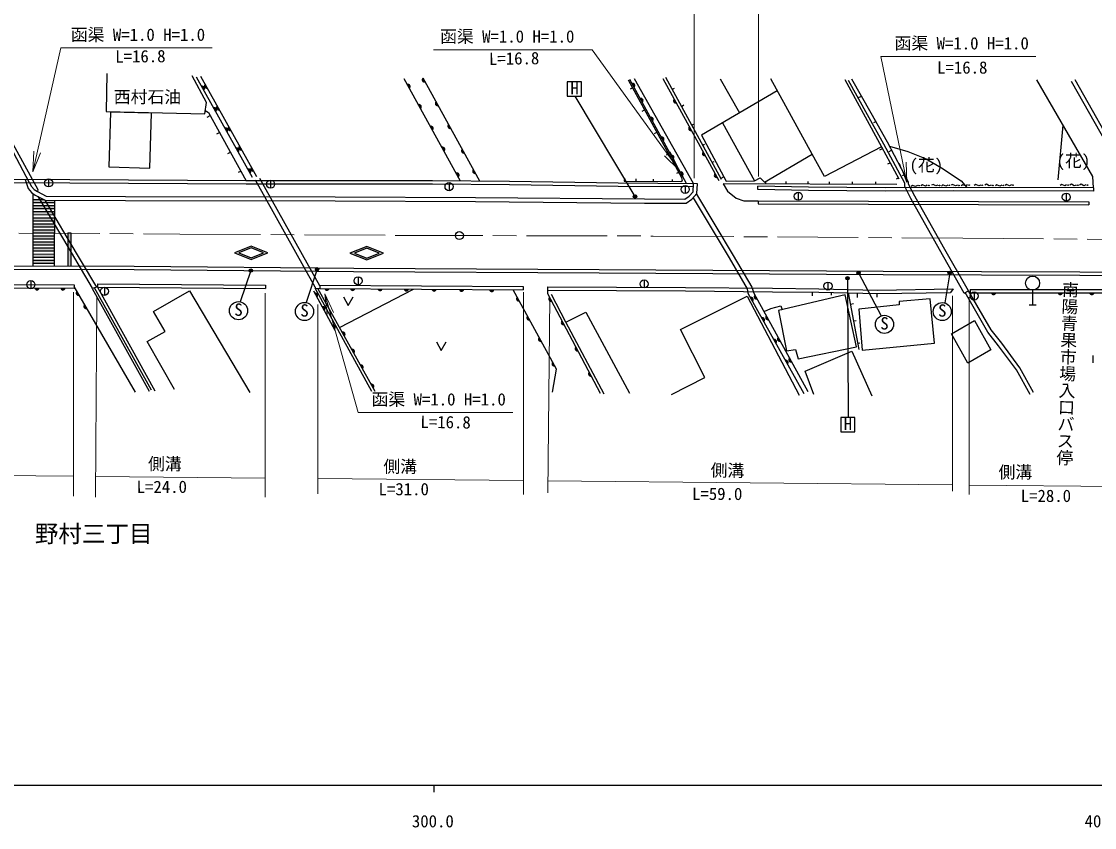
# Model space of a CAD drawing. Units: millimetres at full size, sheet at 1:1000; details may follow other scales. Extents: x 40000 to 680000, y 20000 to 380000.
# Drawn here: x 306692 to 466205, y 198715 to 318596 of the extents above; entities that cross this region are included whole.
import ezdxf
from ezdxf.enums import TextEntityAlignment as Align

# ---------------------------------------------------------------- set-up
doc = ezdxf.new("R2010")
doc.units = ezdxf.units.MM
doc.header["$LTSCALE"] = 1000
doc.linetypes.add('CHAIN', pattern=[18.5, 12, -1.5, 3.5, -1.5])
for name, color, linetype, lineweight in [('M-BGD', 7, 'Continuous', 25), ('M-BGD-EXST', 7, 'Continuous', 25), ('M-BMK', 2, 'CHAIN', 13), ('M-BMK-SRVR', 3, 'Continuous', 25), ('M-STR-HTXT', 7, 'Continuous', 13), ('M-STR-STRC', 7, 'Continuous', 25), ('M-TTL-BAND', 7, 'Continuous', 25)]:
    doc.layers.add(name, color=color, linetype=linetype, lineweight=lineweight)
doc.layers.add('M-BMK-HTXT', color=7, linetype='Continuous')
doc.styles.add('@ＭＳ ゴシック', font='')
doc.styles.add('ＭＳ ゴシック', font='')
doc.styles.get('@ＭＳ ゴシック').set_extended_font_data('@MS Gothic')
doc.styles.get('ＭＳ ゴシック').set_extended_font_data('MS Gothic')

# ---------------------------------------------------------------- blocks, each defined once
blk = doc.blocks.new('open_arrow')
at = {"color": 0, "linetype": 'Continuous', "lineweight": -2}
blk.add_lwpolyline([(7.5, 1.25), (0, 0), (7.5, -1.25)], dxfattribs=at)

msp = doc.modelspace()

# ---------------------------------------------------------------- hatches: boundary and pattern name
at = {"layer": 'M-BGD'}
for points in [[(366382, 310168, 0.84072), (366685, 309620)], [(333795, 308386, 0.84072), (333490, 308933)], [(334019, 309245, 0.84072), (334323, 308698)], [(364350, 308675, 0.84072), (364048, 309223)], [(397739, 308826, 0.84072), (397439, 309375)], [(368332, 306633, 0.84072), (368635, 306085)], [(398969, 306570, 0.84072), (398669, 307119)], [(403744, 307048, 0.84072), (404044, 306499)], [(335566, 305209, 0.84072), (335261, 305755)], [(335818, 306016, 0.84072), (336123, 305470)], [(366012, 305665, 0.84072), (365709, 306213)], [(370198, 303253, 0.84072), (370500, 302705)], [(400492, 303776, 0.84072), (400192, 304326)], [(337248, 302191, 0.84072), (336943, 302738)], [(337529, 302947, 0.84072), (337834, 302400)], [(367786, 302448, 0.84072), (367484, 302996)], [(405993, 302932, 0.84072), (406293, 302383)], [(339134, 300068, 0.84072), (339439, 299521)], [(369507, 299330, 0.84072), (369205, 299878)], [(402087, 300850, 0.84072), (401787, 301400)], [(338915, 299201, 0.84072), (338610, 299747)], [(372219, 299591, 0.84072), (372521, 299043)], [(403564, 298140, 0.84072), (403264, 298690)], [(408028, 299208, 0.84072), (408328, 298659)], [(340889, 296918, 0.84072), (341194, 296372)], [(340666, 296059, 0.84072), (340361, 296606)], [(371627, 295489, 0.84072), (371325, 296037)], [(373884, 296573, 0.84072), (374186, 296025)], [(404923, 295647, 0.84072), (404623, 296197)], [(409802, 295962, 0.84072), (410102, 295413)], [(308698, 278950, 0.84072), (309324, 278946)], [(312533, 278923, 0.84072), (313159, 278919)], [(314950, 278444, 0.84072), (315263, 277902)], [(350605, 277620, 0.84072), (350306, 278169)], [(351784, 278892, 0.84072), (352409, 278887)], [(355608, 278862, 0.84072), (356233, 278857)], [(359691, 278829, 0.84072), (360317, 278824)], [(363602, 278798, 0.84072), (364228, 278793)], [(367715, 278765, 0.84072), (368341, 278760)], [(371799, 278733, 0.84072), (372424, 278728)], [(376288, 278697, 0.84072), (376914, 278692)], [(380393, 277596, 0.84072), (380693, 277047)], [(385221, 277554, 0.84072), (385513, 277000)], [(415741, 277890, 0.84072), (416041, 277342)], [(450880, 278248, 0.84072), (451505, 278247)], [(460787, 278242, 0.84072), (461413, 278241)], [(465488, 278239, 0.84072), (466114, 278239)], [(316098, 276463, 0.84072), (316412, 275921)], [(351699, 275607, 0.84072), (351400, 276157)], [(415350, 276981, 0.84072), (415046, 277528)], [(381936, 274772, 0.84072), (382236, 274223)], [(417025, 273961, 0.84072), (416721, 274508)], [(417439, 274792, 0.84072), (417740, 274243)], [(353188, 272868, 0.84072), (352889, 273418)], [(387060, 274068, 0.84072), (387352, 273514)], [(354672, 271824, 0.84072), (354368, 272372)], [(383685, 271572, 0.84072), (383985, 271023)], [(418818, 270728, 0.84072), (418514, 271275)], [(419179, 271617, 0.84072), (419480, 271068)], [(356082, 269276, 0.84072), (355779, 269824)], [(389115, 270174, 0.84072), (389407, 269621)], [(420527, 267646, 0.84072), (420224, 268193)], [(420870, 268531, 0.84072), (421170, 267982)], [(357377, 266935, 0.84072), (357074, 267483)], [(385679, 267923, 0.84072), (385979, 267374)], [(391096, 266417, 0.84072), (391388, 265864)], [(358956, 264084, 0.84072), (358653, 264632)]]:
    msp.add_hatch(color=256, dxfattribs=at).paths.add_polyline_path(points)
at = {"layer": 'M-BGD-EXST'}
for points in [[(398146, 292577, 1), (397646, 292577, 1)], [(341040, 281544, 1), (340540, 281544, 1)], [(350888, 281743, 1), (350388, 281743, 1)], [(431386, 281215, 1), (430886, 281215, 1)], [(444921, 281192, 1), (444421, 281192, 1)], [(429730, 280406, 1), (429230, 280406, 1)]]:
    msp.add_hatch(color=256, dxfattribs=at).paths.add_polyline_path(points)
at = {"layer": 'M-STR-STRC'}
for points in [[(311582, 292017), (310192, 292027), (310026, 292113), (308382, 292115), (308382, 291665), (311582, 291661)], [(311580, 290311), (308380, 290315), (308379, 289865), (311579, 289861)], [(311581, 291211), (308381, 291215), (308381, 290765), (311581, 290761)], [(311579, 289411), (308379, 289415), (308378, 288965), (311578, 288961)], [(311576, 287611), (308376, 287615), (308376, 287165), (311576, 287161)], [(311578, 288511), (308378, 288515), (308377, 288065), (311577, 288061)], [(314035, 287180), (313585, 287180), (313579, 282201), (314029, 282200)], [(311574, 285811), (308374, 285815), (308373, 285365), (311573, 285361)], [(311575, 286711), (308375, 286715), (308375, 286265), (311575, 286261)], [(311572, 284011), (308372, 284015), (308371, 283565), (311571, 283561)], [(311573, 284911), (308373, 284915), (308372, 284465), (311572, 284461)], [(311570, 283111), (308370, 283115), (308370, 282665), (311570, 282661)]]:
    msp.add_hatch(color=256, dxfattribs=at).paths.add_polyline_path(points)
h = msp.add_hatch(color=256, dxfattribs=at)
h.paths.add_polyline_path([(340840, 283189), (343340, 284189), (340840, 285189), (338340, 284189)])
h.paths.add_polyline_path([(339013, 284189), (340840, 284919), (342667, 284189), (340840, 283458)], flags=16)
h = msp.add_hatch(color=256, dxfattribs=at)
h.paths.add_polyline_path([(358015, 283139), (360515, 284139), (358015, 285139), (355515, 284139)])
h.paths.add_polyline_path([(356188, 284139), (358015, 284869), (359842, 284139), (358015, 283408)], flags=16)

# ---------------------------------------------------------------- linework, layer by layer
at = {"layer": 'M-BGD'}
for p, q in [((307874, 294595), (299436, 310541)), ((341047, 295375), (332734, 310290)), ((341686, 295489), (333372, 310405)), ((371976, 294856), (363597, 310041)), ((374844, 294834), (366382, 310168)), ((405557, 294484), (397119, 309963)), ((406608, 294476), (397796, 310060)), ((410383, 294899), (402106, 310044)), ((410734, 295091), (402457, 310236)), ((410578, 310063), (413414, 304998)), ((397211, 308554), (397523, 308726)), ((403718, 308647), (403416, 308482)), ((419051, 308288), (407776, 301709)), ((431043, 307254), (431554, 307501)), ((398956, 305236), (399330, 305441)), ((405144, 306129), (404816, 305920)), ((334312, 304378), (334740, 304613)), ((406665, 303332), (406330, 303149)), ((410892, 303527), (415654, 294906)), ((433380, 303557), (433685, 303727)), ((460777, 295026), (461549, 303176)), ((335721, 301866), (336127, 302089)), ((400802, 301948), (401147, 302137)), ((408230, 300310), (407962, 300164)), ((434541, 299950), (437123, 295196)), ((337389, 298955), (337743, 299149)), ((402590, 298761), (402908, 298935)), ((434287, 299504), (434670, 299712)), ((435685, 299238), (436024, 299469)), ((409613, 297737), (409363, 297600)), ((435454, 297397), (435832, 297573)), ((310734, 295181), (310734, 293981)), ((338939, 296161), (339282, 296350)), ((351031, 279286), (342147, 295231)), ((396339, 295273), (396301, 294863)), ((398011, 295172), (398008, 294849)), ((400584, 295128), (400582, 294828)), ((404132, 296029), (404420, 296187)), ((411106, 295489), (410652, 295241)), ((436778, 295202), (437042, 295346)), ((437670, 295702), (437937, 295842)), ((350347, 279067), (341463, 295013)), ((343722, 294999), (343722, 293799)), ((370253, 294630), (370253, 293430)), ((403405, 295085), (403402, 294805)), ((405357, 294215), (405357, 293015)), ((416131, 293588), (416140, 294088)), ((417313, 294790), (417311, 294431)), ((420306, 294798), (420304, 294415)), ((423579, 294780), (423577, 294398)), ((426781, 294763), (426779, 294381)), ((430159, 294745), (430157, 294363)), ((433659, 294726), (433657, 294344)), ((466045, 293858), (466044, 293358)), ((416215, 291920), (416213, 291470)), ((416215, 291920), (465337, 291786)), ((422163, 293201), (422163, 292001)), ((462000, 293074), (462000, 291874)), ((416213, 291470), (465336, 291336)), ((465337, 291786), (465336, 291336)), ((251640, 279356), (314534, 278909)), ((251644, 279856), (314537, 279409)), ((308093, 280055), (308093, 278855)), ((314537, 279409), (314534, 278909)), ((323641, 263448), (314535, 279159)), ((318005, 279582), (318001, 279082)), ((318005, 279582), (342987, 279401)), ((342987, 279401), (342983, 278901)), ((351032, 279398), (351028, 278898)), ((351032, 279398), (381251, 279158)), ((356740, 280625), (356740, 279425)), ((381251, 279158), (381247, 278658)), ((399254, 280160), (399254, 278960)), ((426583, 279833), (426583, 278633)), ((326011, 263774), (317573, 279004)), ((318001, 279082), (342983, 278901)), ((318001, 279082), (326534, 263685)), ((319022, 279062), (319022, 277862)), ((350111, 278527), (353286, 272687)), ((358766, 263573), (350348, 278909)), ((359254, 263544), (350754, 278902)), ((351028, 278898), (381247, 278658)), ((353978, 273076), (364985, 278787)), ((384901, 279129), (384899, 278629)), ((387633, 273889), (385474, 278000)), ((424264, 277791), (424269, 278354)), ((427095, 277868), (427105, 278304)), ((429590, 278249), (431167, 269787)), ((430952, 277529), (430967, 278219)), ((433892, 277577), (433884, 278152)), ((446846, 278203), (447453, 278550)), ((447705, 278750), (475305, 278733)), ((447705, 278750), (447705, 278250)), ((447705, 278250), (475304, 278233)), ((448306, 278366), (448306, 277166)), ((456997, 278625), (456997, 276450)), ((430388, 276591), (429916, 276503)), ((430758, 274069), (430379, 274018)), ((431312, 270747), (430999, 270688)), ((465958, 268930), (465958, 267812))]:
    msp.add_line(p, q, dxfattribs=at)
for points in [[(299730, 310702), (309138, 293585), (309056, 293294)], [(319384, 310876), (319302, 305228), (333929, 304871), (334176, 306543), (332064, 310519)], [(396301, 294863), (404718, 294794), (404942, 294949), (404873, 295362), (396907, 309846)], [(407776, 301709), (411462, 294825), (415654, 294906), (416525, 295352), (417132, 294683), (424224, 298855), (418081, 310057)], [(429074, 309966), (434541, 299950), (426085, 295535), (424224, 298855)], [(446846, 278203), (443141, 284672), (438879, 292265), (437986, 294030), (438020, 294559), (434878, 300332), (432446, 304686), (429640, 309822)], [(447453, 278550), (443750, 285018), (439497, 292595), (438529, 294400), (438539, 294701), (435414, 300625), (432988, 304977), (430120, 310025)], [(466045, 293858), (465966, 295559), (457640, 309918)], [(480840, 277982), (474427, 288878), (469699, 297410), (462804, 309643)], [(481357, 278286), (474948, 289176), (470223, 297702), (463326, 309938)], [(334001, 305358), (334506, 305038), (340079, 294901)], [(435710, 300064), (438436, 299244), (441155, 298148), (443431, 296817), (446384, 294877), (447209, 293905)], [(407209, 294471), (395412, 294562), (379260, 294800), (367808, 294889), (340079, 294901), (313868, 295066), (295917, 295153), (285450, 295148), (273163, 295350), (254111, 295477), (243221, 295587)], [(307248, 295098), (307687, 293762), (308188, 293163), (308746, 292779), (310192, 292027), (322143, 291945), (353306, 291910), (374201, 291829), (399327, 291592), (405501, 291584), (406365, 292167), (407106, 293023), (407209, 294471)], [(406572, 293976), (395406, 294062), (379255, 294300), (367806, 294389), (340077, 294401), (313865, 294566), (295916, 294653), (285446, 294648), (273157, 294850), (254107, 294977), (243216, 295087)], [(307874, 294595), (308199, 294038), (308585, 293619), (309056, 293294), (310341, 292626), (322146, 292545), (353307, 292510), (374205, 292429), (399331, 292192), (405318, 292184), (405963, 292620), (406521, 293265), (406608, 294476)], [(436798, 294327), (411016, 294465), (411641, 293354), (412909, 292329), (414073, 291900), (416215, 291920)], [(466044, 293358), (445260, 293410), (435086, 293357), (423674, 293461), (416131, 293588)], [(466045, 293858), (445259, 293910), (435087, 293857), (423681, 293961), (416140, 294088)], [(439883, 294190), (439604, 294033), (439163, 294200), (438947, 294029)], [(441344, 294237), (441055, 294099), (440625, 294293), (440399, 294136)], [(442921, 294243), (442620, 294132), (442211, 294366), (441971, 294230)], [(444392, 294248), (444107, 294102), (443672, 294285), (443450, 294122)], [(445822, 294243), (445521, 294133), (445112, 294367), (444872, 294232)], [(447342, 294278), (447059, 294129), (446622, 294308), (446402, 294143)], [(449282, 294266), (448987, 294142), (448568, 294358), (448334, 294213)], [(450857, 294258), (450558, 294145), (450146, 294376), (449908, 294239)], [(452416, 294241), (452126, 294107), (451699, 294307), (451471, 294153)], [(453843, 294278), (453550, 294150), (453127, 294359), (452896, 294209)], [(462055, 294289), (461765, 294153), (461337, 294350), (461109, 294195)], [(463483, 294271), (463185, 294155), (462771, 294380), (462534, 294240)], [(464924, 294294), (464631, 294166), (464208, 294374), (463977, 294224)], [(317269, 278911), (312976, 286146), (309185, 292550)], [(317878, 279059), (313492, 286452), (310192, 292027)], [(406539, 292368), (411883, 283452), (414590, 278829), (414669, 278209), (422967, 263247)], [(407021, 292925), (412485, 283808), (415266, 279059), (415567, 278206), (423579, 263587)], [(136233, 282954), (146143, 282980), (162280, 282876), (178989, 282889), (200535, 282721), (236099, 282385), (282975, 282241), (323462, 282188), (356075, 281916), (392565, 281699), (434792, 281482), (464005, 281365), (492284, 281253), (536435, 280860), (571868, 280589)], [(136401, 282454), (146142, 282480), (162278, 282376), (178987, 282389), (200530, 282221), (236096, 281885), (282974, 281741), (323459, 281688), (356071, 281416), (392563, 281199), (434790, 280982), (464003, 280865), (492281, 280753), (536430, 280360), (571863, 280089)], [(318001, 279082), (317573, 279004), (317181, 278884), (325679, 263595)], [(329428, 263844), (325376, 271013), (328069, 272479), (326336, 275437), (331667, 278528), (340651, 263418)], [(350347, 279067), (350348, 278909), (351028, 278898)], [(354545, 277628), (355261, 276333), (355977, 277628)], [(385654, 263476), (386240, 266897), (379806, 278669)], [(384899, 278629), (405381, 278546), (418314, 278410), (425224, 278345), (433957, 278153), (444806, 278310)], [(384899, 278629), (384912, 278141), (392741, 263301)], [(384901, 279129), (405385, 279046), (418319, 278910), (425232, 278845), (433959, 278653), (445188, 278816), (444806, 278310)], [(403297, 263141), (408267, 265625), (404650, 272807), (414577, 277751), (422277, 262994)], [(456629, 263099), (454593, 266764), (451938, 270362), (450324, 272404), (446995, 278288)], [(457154, 263391), (455099, 267089), (452415, 270727), (450823, 272740), (447453, 278550)], [(417080, 275447), (418078, 275900), (419550, 276311), (419766, 275723)], [(456472, 276450), (456997, 276450), (457522, 276450)], [(393316, 263166), (387633, 273889), (390610, 275365), (397080, 263338)], [(368371, 270951), (369087, 269656), (369803, 270951)], [(424478, 263115), (423185, 266574), (430145, 269556), (433088, 262916)]]:
    msp.add_lwpolyline(points, dxfattribs=at)
for points in [[(325776, 296789), (326012, 304936), (319914, 305113), (319678, 296966)], [(419222, 275595), (420418, 269633), (421757, 269824), (422140, 268406), (430802, 270222), (429128, 277938)], [(431147, 275818), (431662, 269696), (442399, 270740), (441772, 277361), (437143, 276927), (437143, 276429)], [(444923, 272135), (448341, 274127), (450772, 269770), (447386, 267794)]]:
    msp.add_lwpolyline(points, close=True, dxfattribs=at)
for centre, radius in [((310734, 294581), 600), ((343722, 294399), 600), ((370253, 294030), 600), ((405357, 293615), 600), ((440118, 294178), 50), ((441576, 294211), 50), ((443150, 294195), 50), ((444625, 294228), 50), ((446051, 294195), 50), ((447576, 294260), 50), ((449513, 294228), 50), ((451087, 294211), 50), ((452649, 294212), 50), ((454075, 294244), 50), ((462287, 294261), 50), ((463714, 294228), 50), ((465156, 294261), 50), ((422163, 292601), 600), ((462000, 292474), 600), ((308093, 279455), 600), ((356740, 280025), 600), ((399254, 279560), 600), ((426583, 279233), 600), ((456997, 279675), 1050), ((319022, 278462), 600), ((448306, 277766), 600)]:
    msp.add_circle(centre, radius, dxfattribs=at)
for centre, start, end in [((366581, 309920), 128.78229, 289.00002), ((333595, 308633), 309.02514, 109.24287), ((334219, 308998), 129.02514, 289.24287), ((364151, 308923), 308.78229, 109.00002), ((397541, 309074), 308.48701, 108.70475), ((368531, 306386), 128.78229, 289.00002), ((398771, 306818), 308.48701, 108.70475), ((403942, 306799), 128.54753, 288.76526), ((335366, 305455), 309.02514, 109.24287), ((336018, 305769), 129.02514, 289.24287), ((365813, 305912), 308.78229, 109.00002), ((370397, 303005), 128.78229, 289.00002), ((400294, 304025), 308.48701, 108.70475), ((337048, 302438), 309.02514, 109.24287), ((337729, 302700), 129.02514, 289.24287), ((367587, 302696), 308.78229, 109.00002), ((406191, 302684), 128.54753, 288.76526), ((339334, 299821), 129.02514, 289.24287), ((369308, 299578), 308.78229, 109.00002), ((401889, 301099), 308.48701, 108.70475), ((338715, 299447), 309.02514, 109.24287), ((372418, 299343), 128.78229, 289.00002), ((403366, 298389), 308.48701, 108.70475), ((408226, 298959), 128.54753, 288.76526), ((341089, 296671), 129.02514, 289.24287), ((340466, 296306), 309.02514, 109.24287), ((371428, 295736), 308.78229, 109.00002), ((374083, 296326), 128.78229, 289.00002), ((404725, 295896), 308.48701, 108.70475), ((410000, 295714), 128.54753, 288.76526), ((309012, 279003), 189.4835, 349.70123), ((312846, 278975), 189.4835, 349.70123), ((315154, 278200), 129.98673, 290.20447), ((350407, 277868), 308.42105, 108.63878), ((352097, 278944), 189.43581, 349.65354), ((355921, 278914), 189.43581, 349.65354), ((360005, 278881), 189.43581, 349.65354), ((363915, 278850), 189.43581, 349.65354), ((368028, 278817), 189.43581, 349.65354), ((372112, 278785), 189.43581, 349.65354), ((376602, 278749), 189.43581, 349.65354), ((380591, 277347), 128.54713, 288.76486), ((385416, 277303), 127.70509, 287.92282), ((415939, 277642), 128.61555, 288.83329), ((451193, 278302), 189.85641, 350.07414), ((461100, 278296), 189.85641, 350.07414), ((465801, 278293), 189.85641, 350.07414), ((316302, 276220), 129.98673, 290.20447), ((351501, 275856), 308.42105, 108.63878), ((415150, 277228), 308.90698, 109.12471), ((382134, 274523), 128.54713, 288.76486), ((416825, 274208), 308.90698, 109.12471), ((417637, 274543), 128.61555, 288.83329), ((352990, 273117), 308.42105, 108.63878), ((387255, 273817), 127.70509, 287.92282), ((354472, 272072), 308.8549, 109.07263), ((383883, 271324), 128.54713, 288.76486), ((418618, 270975), 308.90698, 109.12471), ((419377, 271368), 128.61555, 288.83329), ((355883, 269524), 308.8549, 109.07263), ((389309, 269923), 127.70509, 287.92282), ((420328, 267893), 308.90698, 109.12471), ((421068, 268283), 128.61555, 288.83329), ((357178, 267183), 308.8549, 109.07263), ((385877, 267675), 128.54713, 288.76486), ((391291, 266166), 127.70509, 287.92282), ((358756, 264331), 308.8549, 109.07263)]:
    msp.add_arc(centre, 318, start, end, dxfattribs=at)
at = {"layer": 'M-BGD-EXST'}
for p, q in [((389929, 309594), (387829, 309594)), ((387829, 309594), (387829, 307494)), ((389929, 307494), (389929, 309594)), ((387829, 307494), (389929, 307494)), ((397896, 292577), (389018, 307494)), ((340790, 281544), (339197, 276905)), ((350638, 281743), (348996, 276793)), ((431136, 281215), (434510, 274809)), ((444671, 281192), (443967, 276740)), ((429480, 280406), (429576, 259675)), ((430574, 259675), (428474, 259675)), ((428474, 259675), (428474, 257575)), ((430574, 257575), (430574, 259675)), ((428474, 257575), (430574, 257575))]:
    msp.add_line(p, q, dxfattribs=at)
for centre, radius in [((397896, 292577), 250), ((340790, 281544), 250), ((350638, 281743), 250), ((431136, 281215), 250), ((444671, 281192), 250), ((429480, 280406), 250), ((338959, 275576), 1350), ((348771, 275462), 1350), ((443566, 275451), 1350), ((434976, 273542), 1350)]:
    msp.add_circle(centre, radius, dxfattribs=at)
at = {"layer": 'M-BMK'}
msp.add_lwpolyline([(72255, 279930), (76683, 280952), (87628, 283124), (97375, 284738), (101770, 285345), (110551, 286345), (119195, 287099), (129733, 287649), (139484, 287803), (159617, 287821), (170480, 287752), (183682, 287787), (206299, 287597), (242290, 287388), (287820, 287240), (330246, 286985), (363259, 286780), (400583, 286686), (446631, 286348), (487505, 286035), (507393, 285943), (542437, 285838), (571918, 285661)], dxfattribs=at)
at = {"layer": 'M-BMK-SRVR'}
msp.add_circle((371791, 286758), 600, dxfattribs=at)
at = {"layer": 'M-STR-HTXT'}
for p, q in [((406696, 295285), (406696, 325395)), ((416230, 295541), (416230, 321080)), ((314421, 278356), (314421, 247977)), ((317680, 247847), (317894, 277602)), ((342911, 278175), (342911, 247849)), ((381309, 278326), (381309, 248238)), ((384915, 248490), (385221, 277554)), ((445102, 277769), (445102, 248747)), ((447569, 248230), (447569, 277612)), ((350768, 248329), (350768, 276515)), ((251411, 251605), (314421, 250979)), ((317702, 250946), (342911, 250696)), ((350768, 250618), (381309, 250314)), ((384934, 250278), (445102, 249680)), ((447569, 249656), (475241, 249381))]:
    msp.add_line(p, q, dxfattribs=at)
for points in [[(308363, 296246), (312539, 314663), (335030, 314663)], [(404460, 296480), (391546, 314399), (367921, 314399)], [(438324, 294652), (434450, 313383), (457478, 313383)], [(351787, 278090), (356728, 260432), (379732, 260432)]]:
    msp.add_lwpolyline(points, dxfattribs=at)
at = {"layer": 'M-STR-STRC'}
for p, q in [((308384, 293029), (308369, 282208)), ((308382, 292115), (310026, 292113)), ((311582, 292017), (311569, 282204)), ((308380, 290315), (311580, 290311)), ((308381, 291215), (311581, 291211)), ((308381, 290765), (311581, 290761)), ((308381, 290765), (311581, 290761)), ((308382, 291665), (311582, 291661)), ((308378, 288965), (311578, 288961)), ((308378, 288965), (311578, 288961)), ((308379, 289865), (311579, 289861)), ((308379, 289415), (311579, 289411)), ((308376, 287615), (311576, 287611)), ((308376, 287165), (311576, 287161)), ((308376, 287165), (311576, 287161)), ((308377, 288065), (311577, 288061)), ((308378, 288515), (311578, 288511)), ((313585, 287180), (313579, 282201)), ((313585, 287180), (314035, 287180)), ((314035, 287180), (314029, 282200)), ((308374, 285815), (311574, 285811)), ((308375, 286715), (311575, 286711)), ((308375, 286265), (311575, 286261)), ((308372, 284465), (311572, 284461)), ((308372, 284015), (311572, 284011)), ((308373, 285365), (311573, 285361)), ((308373, 285365), (311573, 285361)), ((308373, 284915), (311573, 284911)), ((308370, 283115), (311570, 283111)), ((308370, 282665), (311570, 282661)), ((308371, 283565), (311571, 283561)), ((308371, 283565), (311571, 283561))]:
    msp.add_line(p, q, dxfattribs=at)
for points in [[(340840, 285189), (338340, 284189), (340840, 283189), (343340, 284189)], [(340840, 284919), (339013, 284189), (340840, 283458), (342667, 284189)], [(358015, 285139), (355515, 284139), (358015, 283139), (360515, 284139)], [(358015, 284869), (356188, 284139), (358015, 283408), (359842, 284139)]]:
    msp.add_lwpolyline(points, close=True, dxfattribs=at)
at = {"layer": 'M-TTL-BAND'}
for p, q in [((40000, 205000), (579000, 205000)), ((368000, 205000), (368000, 204000))]:
    msp.add_line(p, q, dxfattribs=at)

# ---------------------------------------------------------------- block references
at = {"layer": 'M-STR-HTXT', "xscale": 400, "yscale": 400}
for p, rotation in [((308363, 296246), 77.2), ((404460, 296480), 125.8), ((438324, 294652), 101.7), ((351787, 278090), 285.6)]:
    msp.add_blockref('open_arrow', p, dxfattribs=dict(at, rotation=rotation))

# ---------------------------------------------------------------- texts
at = {"layer": 'M-BGD', "style": 'ＭＳ ゴシック'}
for p in [(438698, 295775), (460566, 296416)]:
    msp.add_text('(花)', height=1833, dxfattribs=at).set_placement(p, align=Align.BOTTOM_LEFT)
at = {"layer": 'M-BGD-EXST', "style": 'ＭＳ ゴシック'}
for p in [(388282, 307186), (428927, 257267)]:
    msp.add_text('H', height=1833, dxfattribs=at).set_placement(p, align=Align.BOTTOM_LEFT)
for p in [(338304, 274284), (348115, 274169), (442911, 274159), (434321, 272250)]:
    msp.add_text('S', height=1833, rotation=358.508, dxfattribs=at).set_placement(p, align=Align.BOTTOM_LEFT)
at = {"layer": 'M-BMK-HTXT', "style": 'ＭＳ ゴシック'}
for s, height, p in [('西村石油', 1833, (320423, 305911)), ('野村三丁目', 2566, (308679, 240357))]:
    msp.add_text(s, height=height, dxfattribs=at).set_placement(p, align=Align.BOTTOM_LEFT)
at = {"layer": 'M-BMK-HTXT', "style": '@ＭＳ ゴシック'}
msp.add_text('南陽青果市場入口バス停', height=1833, rotation=268.084, dxfattribs=at).set_placement((461174, 280014), align=Align.BOTTOM_LEFT)
at = {"layer": 'M-STR-HTXT', "style": 'ＭＳ ゴシック'}
for s, p in [('函渠 W=1.0 H=1.0', (314030, 315163)), ('函渠 W=1.0 H=1.0', (368921, 314899)), ('函渠 W=1.0 H=1.0', (436478, 313883)), ('L=16.8', (442800, 310286)), ('函渠 W=1.0 H=1.0', (358732, 260932)), ('側溝', (360494, 250946)), ('側溝', (451928, 250110)), ('L=31.0', (359777, 247579)), ('L=28.0', (455230, 246584))]:
    msp.add_text(s, height=1833, dxfattribs=at).set_placement(p, align=Align.BOTTOM_LEFT)
for s, rotation, p in [('L=16.8', 0.477, (320642, 311924)), ('L=16.8', 0.895, (376209, 311578)), ('L=16.8', 359.246, (365985, 257601)), ('側溝', 359.591, (325494, 251351)), ('側溝', 358.807, (409107, 250416)), ('L=24.0', 0.245, (323815, 247901)), ('L=59.0', 359.765, (406364, 246899))]:
    msp.add_text(s, height=1833, rotation=rotation, dxfattribs=at).set_placement(p, align=Align.BOTTOM_LEFT)
at = {"layer": 'M-TTL-BAND', "style": 'ＭＳ ゴシック'}
for s, p in [('300.0', (367844, 198195)), ('400.0', (467844, 198195))]:
    msp.add_text(s, height=1833, dxfattribs=at).set_placement(p, align=Align.BOTTOM_CENTER)

doc.saveas('drawing.dxf')
